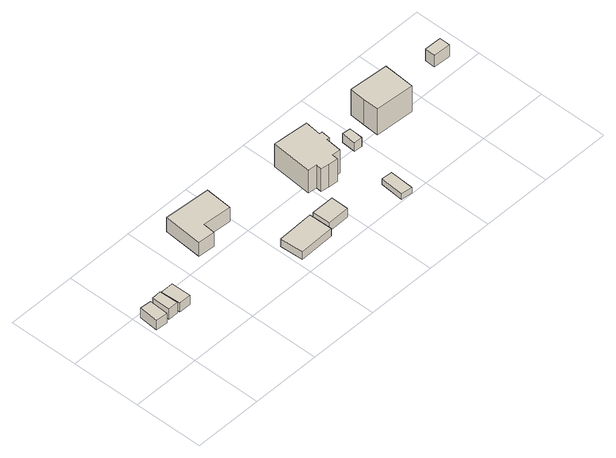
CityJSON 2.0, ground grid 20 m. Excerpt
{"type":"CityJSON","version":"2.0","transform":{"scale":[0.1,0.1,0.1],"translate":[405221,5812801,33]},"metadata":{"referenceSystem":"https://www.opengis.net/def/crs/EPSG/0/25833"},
"CityObjects":{
"building1":{"type":"Building","attributes":{"Gemeindeschluessel":"11000009","BezugspunktDach":"2200","function":"31001_2463","measuredHeight":3.63,"storeysAboveGround":1},"address":[{"country":"Germany","locality":"Berlin","thoroughfareNumber":"26 (1)","thoroughfareName":"Am Wiesenrain"}],"geometry":[{"type":"Solid","lod":"1","boundaries":[[[[0,1,2,3]],[[4,5,6,7]],[[4,7,3,2]],[[5,4,2,1]],[[6,5,1,0]],[[7,6,0,3]]]]}]},
"building2":{"type":"Building","attributes":{"Gemeindeschluessel":"11000009","BezugspunktDach":"2200","function":"31001_2463","measuredHeight":3.5,"storeysAboveGround":1},"address":[{"country":"Germany","locality":"Berlin","thoroughfareNumber":"26 (2)","thoroughfareName":"Am Wiesenrain"}],"geometry":[{"type":"Solid","lod":"1","boundaries":[[[[8,9,10,11]],[[12,13,14,15]],[[12,15,11,10]],[[13,12,10,9]],[[14,13,9,8]],[[15,14,8,11]]]]}]},
"building3":{"type":"Building","attributes":{"Gemeindeschluessel":"11000009","BezugspunktDach":"2200","function":"31001_2463","measuredHeight":3.53,"storeysAboveGround":1},"address":[{"country":"Germany","locality":"Berlin","thoroughfareNumber":"26 (3)","thoroughfareName":"Am Wiesenrain"}],"geometry":[{"type":"Solid","lod":"1","boundaries":[[[[16,17,18,19,20]],[[21,22,23,24,25]],[[21,25,20,19]],[[22,21,19,18]],[[23,22,18,17]],[[24,23,17,16]],[[25,24,16,20]]]]}]},
"building4":{"type":"Building","attributes":{"Gemeindeschluessel":"11000009","BezugspunktDach":"2200","function":"31001_1010","measuredHeight":4.68,"storeysAboveGround":1},"address":[{"country":"Germany","locality":"Berlin","thoroughfareNumber":"27","thoroughfareName":"Am Wiesenrain"}],"geometry":[{"type":"Solid","lod":"1","boundaries":[[[[26,27,28,29,30,31]],[[32,33,34,35,36,37]],[[32,37,31,30]],[[33,32,30,29]],[[34,33,29,28]],[[35,34,28,27]],[[36,35,27,26]],[[37,36,26,31]]]]}]},
"building5":{"type":"Building","attributes":{"Gemeindeschluessel":"11000009","BezugspunktDach":"2200","function":"31001_2000","measuredHeight":2.44,"storeysAboveGround":1},"address":[{"country":"Germany","locality":"Berlin","thoroughfareNumber":"28 (2)","thoroughfareName":"Am Wiesenrain"}],"geometry":[{"type":"Solid","lod":"1","boundaries":[[[[38,39,40,41]],[[42,43,44,45]],[[42,45,41,40]],[[43,42,40,39]],[[44,43,39,38]],[[45,44,38,41]]]]}]},
"building6":{"type":"Building","attributes":{"Gemeindeschluessel":"11000009","BezugspunktDach":"2200","function":"31001_2000","measuredHeight":2.87,"storeysAboveGround":1},"address":[{"country":"Germany","locality":"Berlin","thoroughfareNumber":"28 (1)","thoroughfareName":"Am Wiesenrain"}],"geometry":[{"type":"Solid","lod":"1","boundaries":[[[[46,47,48,49]],[[50,51,52,53]],[[50,53,49,48]],[[51,50,48,47]],[[52,51,47,46]],[[53,52,46,49]]]]}]},
"building7":{"type":"Building","attributes":{"Gemeindeschluessel":"11000009","BezugspunktDach":"2200","function":"31001_1010","measuredHeight":10.43,"storeysAboveGround":2},"address":[{"country":"Germany","locality":"Berlin","thoroughfareNumber":"28","thoroughfareName":"Am Wiesenrain"}],"geometry":[{"type":"Solid","lod":"1","boundaries":[[[[54,55,56,57,58,59,60,61,62,63,64,65,66,67]],[[68,69,70,71,72,73,74,75,76,77,78,79,80,81]],[[68,81,67,66]],[[69,68,66,65]],[[70,69,65,64]],[[71,70,64,63]],[[72,71,63,62]],[[73,72,62,61]],[[74,73,61,60]],[[75,74,60,59]],[[76,75,59,58]],[[77,76,58,57]],[[78,77,57,56]],[[79,78,56,55]],[[80,79,55,54]],[[81,80,54,67]]]]}]},
"building8":{"type":"Building","attributes":{"Gemeindeschluessel":"11000009","BezugspunktDach":"2200","function":"31001_2000","measuredHeight":2.98,"storeysAboveGround":1},"address":[{"country":"Germany","locality":"Berlin","thoroughfareNumber":"29 (1)","thoroughfareName":"Am Wiesenrain"}],"geometry":[{"type":"Solid","lod":"1","boundaries":[[[[82,83,84,85]],[[86,87,88,89]],[[86,89,85,84]],[[87,86,84,83]],[[88,87,83,82]],[[89,88,82,85]]]]}]},
"building9":{"type":"Building","attributes":{"Gemeindeschluessel":"11000009","BezugspunktDach":"2200","function":"31001_2000","measuredHeight":2.88,"storeysAboveGround":1},"address":[{"country":"Germany","locality":"Berlin","thoroughfareNumber":"29 (2)","thoroughfareName":"Am Wiesenrain"}],"geometry":[{"type":"Solid","lod":"1","boundaries":[[[[90,91,92,93]],[[94,95,96,97]],[[94,97,93,92]],[[95,94,92,91]],[[96,95,91,90]],[[97,96,90,93]]]]}]},
"building10":{"type":"Building","attributes":{"Gemeindeschluessel":"11000009","BezugspunktDach":"2200","function":"31001_1010","measuredHeight":10.65,"storeysAboveGround":2},"address":[{"country":"Germany","locality":"Berlin","thoroughfareNumber":"29","thoroughfareName":"Am Wiesenrain"}],"geometry":[{"type":"Solid","lod":"1","boundaries":[[[[98,99,100,101,102,103]],[[104,105,106,107,108,109]],[[104,109,103,102]],[[105,104,102,101]],[[106,105,101,100]],[[107,106,100,99]],[[108,107,99,98]],[[109,108,98,103]]]]}]},
"building11":{"type":"Building","attributes":{"Gemeindeschluessel":"11000009","BezugspunktDach":"2200","function":"31001_1010","measuredHeight":4.23,"storeysAboveGround":1},"address":[{"country":"Germany","locality":"Berlin","thoroughfareNumber":"30","thoroughfareName":"Am Wiesenrain"}],"geometry":[{"type":"Solid","lod":"1","boundaries":[[[[110,111,112,113]],[[114,115,116,117]],[[114,117,113,112]],[[115,114,112,111]],[[116,115,111,110]],[[117,116,110,113]]]]}]}
},
"vertices":[
[38,125,52],[41,180,52],[8,183,52],[4,127,52],[8,183,20],[41,180,20],[38,125,20],[4,127,20],
[50,129,55],[79,130,55],[77,184,55],[50,182,55],[77,184,20],[79,130,20],[50,129,20],[50,182,20],
[87,128,49],[121,128,49],[120,185,49],[102,185,49],[84,185,49],[102,185,18],[120,185,18],[121,128,18],[87,128,18],[84,185,18],
[301,218,64],[304,253,64],[387,247,64],[393,324,64],[261,333,64],[253,221,64],[261,333,17],[393,324,17],[387,247,17],[304,253,17],[301,218,17],[253,221,17],
[412,37,40],[515,40,40],[514,108,40],[409,104,40],[514,108,15],[515,40,15],[412,37,15],[409,104,15],
[525,55,41],[589,56,41],[590,107,41],[524,107,41],[590,107,13],[589,56,13],[525,55,13],[524,107,13],
[605,171,96],[603,154,96],[627,151,96],[654,149,96],[655,166,96],[679,164,96],[684,211,96],[692,210,96],[694,236,96],[686,236,96],[691,282,96],[640,287,96],[589,291,96],[579,173,96],[589,291,20],[640,287,20],[691,282,20],[686,236,20],[694,236,20],[692,210,20],[684,211,20],[679,164,20],[655,166,20],[654,149,20],[627,151,20],[603,154,20],[605,171,20],[579,173,20],
[754,3,26],[758,72,26],[727,74,26],[721,6,26],[727,74,8],[758,72,8],[754,3,8],[721,6,8],
[776,184,52],[779,224,52],[755,226,52],[752,185,52],[755,226,23],[779,224,23],[776,184,23],[752,185,23],
[942,177,107],[945,221,107],[948,266,107],[836,274,107],[833,229,107],[830,184,107],[833,229,21],[836,274,21],[948,266,21],[945,221,21],[942,177,21],[830,184,21],
[1137,237,58],[1138,268,58],[1089,269,58],[1087,239,58],[1089,269,19],[1138,268,19],[1137,237,19],[1087,239,19]
]}
